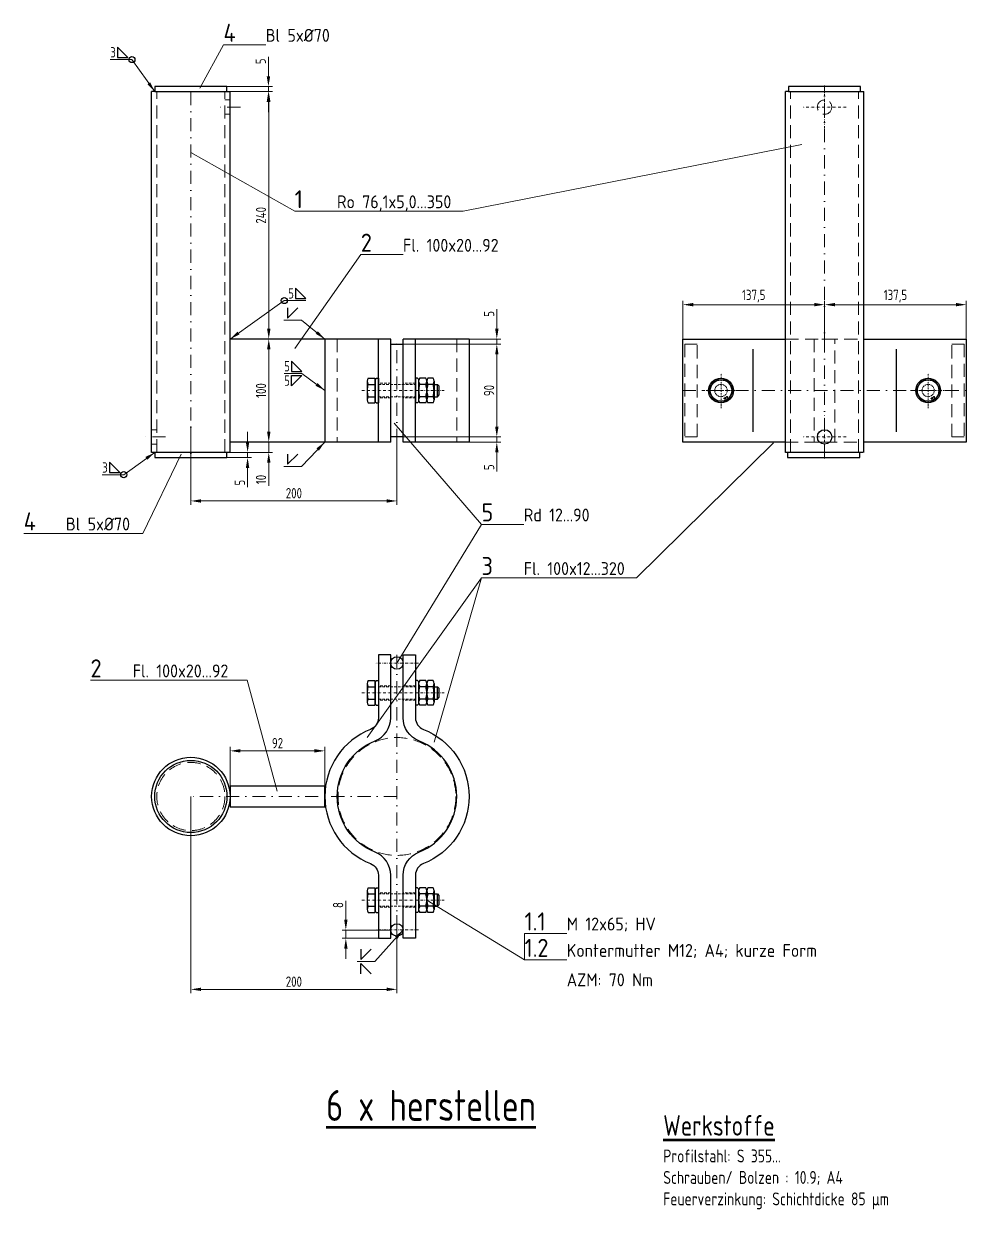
# Model space of a CAD drawing. Header units: millimetres. Extents: x -91 to 69546, y -31188 to 10802.
# Drawn here: x 67693 to 68608, y -16070 to -14920 of the extents above; entities that cross this region are included whole.
import ezdxf

# ---------------------------------------------------------------- set-up
doc = ezdxf.new("R2010")
doc.units = ezdxf.units.MM
doc.linetypes.add('STRICHLINIE', pattern=[19.05, 12.7, -6.35])
doc.linetypes.add('STRICHPUNKT', pattern=[25.4, 12.7, -6.35, 0, -6.35])
for name, color, linetype, lineweight in [('00_Bemassung', 7, 'Continuous', 25), ('00_Positionen', 20, 'Continuous', 50), ('00_Positionslinien', 136, 'Continuous', 9), ('00_Text_groß', 20, 'Continuous', 50), ('00_Text_klein', 61, 'Continuous', 25), ('10_yy_Stahl_Achse', 8, 'STRICHPUNKT', 9), ('10_yy_Stahl_VDK', 8, 'STRICHLINIE', 9), ('99_Gebaeude_VDK', 53, 'STRICHLINIE', 18)]:
    doc.layers.add(name, color=color, linetype=linetype, lineweight=lineweight)
doc.styles.add('SIMPLEX', font='SIMPLEX.SHX')
doc.styles.get("Standard").update_dxf_attribs({"font": 'isocp.shx', "width": 0.85})
doc.dimstyles.new('1zu 5', dxfattribs={"dimscale": 5, "dimtxt": 2, "dimasz": 2, "dimexe": 0.75, "dimexo": 0, "dimgap": 0.5, "dimtad": 1, "dimdec": 0, "dimtxsty": 'Standard', "dimcen": 2, "dimclrd": 256, "dimclre": 256, "dimclrt": 256, "dimadec": 0, "dimazin": 2, "dimtfac": 1, "dimtdec": 0, "dimtmove": 0, "dimatfit": 3, "dimfxl": 0, "dimlwd": 9, "dimlwe": 9, "dimarcsym": 0})

# ---------------------------------------------------------------- blocks, each defined once
blk = doc.blocks.new('Position')
at = {"color": 136, "lineweight": 5}
blk.add_line((0, 0), (8.23, 0), dxfattribs=at)
blk.add_attdef('POSNR', (0, 0.57), '', height=3.5)
at = {"color": 7, "lineweight": 25}
blk.add_attdef('POSBEZ', (8.19, 0.57), '', height=2.5, dxfattribs=at)
blk = doc.blocks.new('*D42')
at = {"layer": '00_Bemassung', "lineweight": 9}
for p, q in [((68152.4, -15215.6), (68152.4, -15196.8)), ((68125.5, -15225.6), (68156.2, -15225.6)), ((68152.4, -15230.6), (68152.4, -15225.6)), ((68061.5, -15230.6), (68156.2, -15230.6)), ((68152.4, -15240.6), (68152.4, -15250.6))]:
    blk.add_line(p, q, dxfattribs=at)
at = {"layer": '00_Bemassung'}
for points in [[(68150.8, -15215.6), (68154.1, -15215.6), (68152.4, -15225.6)], [(68150.8, -15240.6), (68154.1, -15240.6), (68152.4, -15230.6)]]:
    blk.add_solid(points, dxfattribs=at)
at = {"layer": 'Defpoints', "color": 0}
for p in [(68125.5, -15225.6), (68152.4, -15225.6), (68061.5, -15230.6)]:
    blk.add_point(p, dxfattribs=at)
at = {"layer": '00_Bemassung', "insert": (68144.9, -15201.2), "char_height": 10, "attachment_point": 5, "rotation": 90}
blk.add_mtext('5', dxfattribs=at)
blk = doc.blocks.new('*D43')
at = {"layer": '00_Bemassung', "lineweight": 9}
for p, q in [((68061.5, -15230.6), (68156.2, -15230.6)), ((68152.4, -15240.6), (68152.4, -15310.6)), ((68061.5, -15320.6), (68156.2, -15320.6))]:
    blk.add_line(p, q, dxfattribs=at)
at = {"layer": '00_Bemassung'}
for points in [[(68150.8, -15240.6), (68154.1, -15240.6), (68152.4, -15230.6)], [(68150.8, -15310.6), (68154.1, -15310.6), (68152.4, -15320.6)]]:
    blk.add_solid(points, dxfattribs=at)
at = {"layer": 'Defpoints', "color": 0}
for p in [(68061.5, -15230.6), (68061.5, -15320.6), (68152.4, -15320.6)]:
    blk.add_point(p, dxfattribs=at)
at = {"layer": '00_Bemassung', "insert": (68144.9, -15275.6), "char_height": 10, "attachment_point": 5, "rotation": 90}
blk.add_mtext('90', dxfattribs=at)
blk = doc.blocks.new('*D44')
at = {"layer": '00_Bemassung', "lineweight": 9}
for p, q in [((68152.4, -15310.6), (68152.4, -15300.6)), ((68061.5, -15320.6), (68156.2, -15320.6)), ((68152.4, -15320.6), (68152.4, -15325.6)), ((68125.5, -15325.6), (68156.2, -15325.6)), ((68152.4, -15335.6), (68152.4, -15354.3))]:
    blk.add_line(p, q, dxfattribs=at)
at = {"layer": '00_Bemassung'}
for points in [[(68150.8, -15310.6), (68154.1, -15310.6), (68152.4, -15320.6)], [(68150.8, -15335.6), (68154.1, -15335.6), (68152.4, -15325.6)]]:
    blk.add_solid(points, dxfattribs=at)
at = {"layer": 'Defpoints', "color": 0}
for p in [(68061.5, -15320.6), (68125.5, -15325.6), (68152.4, -15325.6)]:
    blk.add_point(p, dxfattribs=at)
at = {"layer": '00_Bemassung', "insert": (68144.9, -15350), "char_height": 10, "attachment_point": 5, "rotation": 90}
blk.add_mtext('5', dxfattribs=at)
blk = doc.blocks.new('*D45')
at = {"layer": '00_Bemassung', "lineweight": 9}
for p, q in [((68333, -15225.6), (68333, -15188.5)), ((68343, -15192.3), (68460.5, -15192.3)), ((68470.5, -15225.6), (68470.5, -15188.5))]:
    blk.add_line(p, q, dxfattribs=at)
at = {"layer": '00_Bemassung'}
for points in [[(68343, -15190.6), (68343, -15193.9), (68333, -15192.3)], [(68460.5, -15190.6), (68460.5, -15193.9), (68470.5, -15192.3)]]:
    blk.add_solid(points, dxfattribs=at)
at = {"layer": 'Defpoints', "color": 0}
for p in [(68470.5, -15192.3), (68333, -15225.6), (68470.5, -15225.6)]:
    blk.add_point(p, dxfattribs=at)
at = {"layer": '00_Bemassung', "insert": (68401.7, -15184), "char_height": 10, "attachment_point": 5}
blk.add_mtext('137,5', dxfattribs=at)
blk = doc.blocks.new('*D46')
at = {"layer": '00_Bemassung', "lineweight": 9}
for p, q in [((68470.5, -15225.6), (68470.5, -15188.5)), ((68480.5, -15192.3), (68598, -15192.3)), ((68608, -15225.6), (68608, -15188.5))]:
    blk.add_line(p, q, dxfattribs=at)
at = {"layer": '00_Bemassung'}
for points in [[(68480.5, -15190.6), (68480.5, -15193.9), (68470.5, -15192.3)], [(68598, -15190.6), (68598, -15193.9), (68608, -15192.3)]]:
    blk.add_solid(points, dxfattribs=at)
at = {"layer": 'Defpoints', "color": 0}
for p in [(68608, -15192.3), (68470.5, -15225.6), (68608, -15225.6)]:
    blk.add_point(p, dxfattribs=at)
at = {"layer": '00_Bemassung', "insert": (68539.2, -15184), "char_height": 10, "attachment_point": 5}
blk.add_mtext('137,5', dxfattribs=at)
blk = doc.blocks.new('*D47')
at = {"layer": '00_Bemassung', "lineweight": 9}
for p, q in [((68005.9, -15789), (68005.9, -15770.6)), ((68049.5, -15799), (68002.2, -15799)), ((68005.9, -15807), (68005.9, -15799)), ((68037.5, -15807), (68002.2, -15807)), ((68005.9, -15817), (68005.9, -15827))]:
    blk.add_line(p, q, dxfattribs=at)
at = {"layer": '00_Bemassung'}
for points in [[(68004.3, -15789), (68007.6, -15789), (68005.9, -15799)], [(68004.3, -15817), (68007.6, -15817), (68005.9, -15807)]]:
    blk.add_solid(points, dxfattribs=at)
at = {"layer": 'Defpoints', "color": 0}
for p in [(68005.9, -15799), (68049.5, -15799), (68037.5, -15807)]:
    blk.add_point(p, dxfattribs=at)
at = {"layer": '00_Bemassung', "insert": (67998.4, -15774.8), "char_height": 10, "attachment_point": 5, "rotation": 90}
blk.add_mtext('8', dxfattribs=at)
blk = doc.blocks.new('*D48')
at = {"layer": '00_Bemassung', "lineweight": 9}
for p, q in [((67855.5, -15310.6), (67855.5, -15386.5)), ((68055.5, -15320.6), (68055.5, -15386.5)), ((67865.5, -15382.7), (68045.5, -15382.7))]:
    blk.add_line(p, q, dxfattribs=at)
at = {"layer": '00_Bemassung'}
for points in [[(67865.5, -15381.1), (67865.5, -15384.4), (67855.5, -15382.7)], [(68045.5, -15381.1), (68045.5, -15384.4), (68055.5, -15382.7)]]:
    blk.add_solid(points, dxfattribs=at)
at = {"layer": 'Defpoints', "color": 0}
for p in [(67855.5, -15310.6), (68055.5, -15320.6), (68055.5, -15382.7)]:
    blk.add_point(p, dxfattribs=at)
at = {"layer": '00_Bemassung', "insert": (67955.5, -15375.2), "char_height": 10, "attachment_point": 5}
blk.add_mtext('200', dxfattribs=at)
blk = doc.blocks.new('*D51')
at = {"lineweight": 9}
for p, q in [((67855.5, -15669.5), (67855.5, -15860.3)), ((68055.5, -15784.5), (68055.5, -15860.3)), ((68045.5, -15856.6), (67865.5, -15856.6))]:
    blk.add_line(p, q, dxfattribs=at)
for points in [[(67865.5, -15854.9), (67865.5, -15858.2), (67855.5, -15856.6)], [(68045.5, -15854.9), (68045.5, -15858.2), (68055.5, -15856.6)]]:
    blk.add_solid(points)
at = {"layer": 'Defpoints', "color": 0}
for p in [(67855.5, -15669.5), (68055.5, -15784.5), (67855.5, -15856.6)]:
    blk.add_point(p, dxfattribs=at)
at = {"insert": (67955.5, -15849.1), "char_height": 10, "attachment_point": 5}
blk.add_mtext('200', dxfattribs=at)
blk = doc.blocks.new('*D52')
at = {"lineweight": 9}
for p, q in [((67893.6, -15659.5), (67893.6, -15621.4)), ((67903.6, -15625.2), (67975.5, -15625.2)), ((67985.5, -15659.5), (67985.5, -15621.4))]:
    blk.add_line(p, q, dxfattribs=at)
for points in [[(67903.6, -15623.5), (67903.6, -15626.8), (67893.6, -15625.2)], [(67975.5, -15623.5), (67975.5, -15626.8), (67985.5, -15625.2)]]:
    blk.add_solid(points)
at = {"layer": 'Defpoints', "color": 0}
for p in [(67985.5, -15625.2), (67893.6, -15659.5), (67985.5, -15659.5)]:
    blk.add_point(p, dxfattribs=at)
at = {"insert": (67939.6, -15617.7), "char_height": 10, "attachment_point": 5}
blk.add_mtext('92', dxfattribs=at)
blk = doc.blocks.new('*D53')
at = {"layer": '00_Bemassung', "lineweight": 9}
for p, q in [((67930.8, -14970.6), (67930.8, -14951.8)), ((67890.5, -14980.6), (67934.6, -14980.6)), ((67893.6, -14985.6), (67934.6, -14985.6)), ((67930.8, -14985.6), (67930.8, -14980.6)), ((67930.8, -14995.6), (67930.8, -15005.6))]:
    blk.add_line(p, q, dxfattribs=at)
at = {"layer": '00_Bemassung'}
for points in [[(67929.1, -14970.6), (67932.5, -14970.6), (67930.8, -14980.6)], [(67929.1, -14995.6), (67932.5, -14995.6), (67930.8, -14985.6)]]:
    blk.add_solid(points, dxfattribs=at)
at = {"layer": 'Defpoints', "color": 0}
for p in [(67890.5, -14980.6), (67893.6, -14985.6), (67930.8, -14980.6)]:
    blk.add_point(p, dxfattribs=at)
at = {"layer": '00_Bemassung', "insert": (67923.3, -14956.2), "char_height": 10, "attachment_point": 5, "rotation": 90}
blk.add_mtext('5', dxfattribs=at)
blk = doc.blocks.new('*D54')
at = {"lineweight": 9}
for p, q in [((67893.6, -14985.6), (67934.9, -14985.6)), ((67931.1, -15215.6), (67931.1, -14995.6)), ((67893.6, -15225.6), (67934.9, -15225.6))]:
    blk.add_line(p, q, dxfattribs=at)
for points in [[(67929.5, -14995.6), (67932.8, -14995.6), (67931.1, -14985.6)], [(67929.5, -15215.6), (67932.8, -15215.6), (67931.1, -15225.6)]]:
    blk.add_solid(points)
at = {"layer": 'Defpoints', "color": 0}
for p in [(67893.6, -14985.6), (67931.1, -14985.6), (67893.6, -15225.6)]:
    blk.add_point(p, dxfattribs=at)
at = {"insert": (67923.6, -15105.6), "char_height": 10, "attachment_point": 5, "rotation": 90}
blk.add_mtext('240', dxfattribs=at)
blk = doc.blocks.new('*D55')
at = {"layer": '00_Bemassung', "lineweight": 9}
for p, q in [((67931.1, -15315.6), (67931.1, -15305.6)), ((67893.6, -15325.6), (67934.9, -15325.6)), ((67931.1, -15325.6), (67931.1, -15335.6)), ((67893.6, -15335.6), (67934.9, -15335.6)), ((67931.1, -15345.6), (67931.1, -15368.2))]:
    blk.add_line(p, q, dxfattribs=at)
at = {"layer": '00_Bemassung'}
for points in [[(67929.5, -15315.6), (67932.8, -15315.6), (67931.1, -15325.6)], [(67929.5, -15345.6), (67932.8, -15345.6), (67931.1, -15335.6)]]:
    blk.add_solid(points, dxfattribs=at)
at = {"layer": 'Defpoints', "color": 0}
for p in [(67893.6, -15325.6), (67893.6, -15335.6), (67931.1, -15335.6)]:
    blk.add_point(p, dxfattribs=at)
at = {"layer": '00_Bemassung', "insert": (67923.6, -15361.9), "char_height": 10, "attachment_point": 5, "rotation": 90}
blk.add_mtext('10', dxfattribs=at)
blk = doc.blocks.new('*D56')
at = {"layer": '00_Bemassung', "lineweight": 9}
for p, q in [((67893.6, -15225.6), (67934.9, -15225.6)), ((67931.1, -15235.6), (67931.1, -15315.6)), ((67893.6, -15325.6), (67934.9, -15325.6))]:
    blk.add_line(p, q, dxfattribs=at)
at = {"layer": '00_Bemassung'}
for points in [[(67929.5, -15235.6), (67932.8, -15235.6), (67931.1, -15225.6)], [(67929.5, -15315.6), (67932.8, -15315.6), (67931.1, -15325.6)]]:
    blk.add_solid(points, dxfattribs=at)
at = {"layer": 'Defpoints', "color": 0}
for p in [(67893.6, -15225.6), (67893.6, -15325.6), (67931.1, -15325.6)]:
    blk.add_point(p, dxfattribs=at)
at = {"layer": '00_Bemassung', "insert": (67923.6, -15275.6), "char_height": 10, "attachment_point": 5, "rotation": 90}
blk.add_mtext('100', dxfattribs=at)
blk = doc.blocks.new('*D57')
at = {"layer": '00_Bemassung', "lineweight": 9}
for p, q in [((67910.6, -15325.6), (67910.6, -15315.6)), ((67890.5, -15340.6), (67914.3, -15340.6)), ((67893.6, -15335.6), (67914.3, -15335.6)), ((67910.6, -15335.6), (67910.6, -15340.6)), ((67910.6, -15350.6), (67910.6, -15369.3))]:
    blk.add_line(p, q, dxfattribs=at)
at = {"layer": '00_Bemassung'}
for points in [[(67908.9, -15325.6), (67912.2, -15325.6), (67910.6, -15335.6)], [(67908.9, -15350.6), (67912.2, -15350.6), (67910.6, -15340.6)]]:
    blk.add_solid(points, dxfattribs=at)
at = {"layer": 'Defpoints', "color": 0}
for p in [(67890.5, -15340.6), (67893.6, -15335.6), (67910.6, -15340.6)]:
    blk.add_point(p, dxfattribs=at)
at = {"layer": '00_Bemassung', "insert": (67903.1, -15365), "char_height": 10, "attachment_point": 5, "rotation": 90}
blk.add_mtext('5', dxfattribs=at)
blk = doc.blocks.new('M12 HV Seite Kopf')
at = {"color": 0, "linetype": 'ByBlock', "lineweight": -2}
for p, q in [((-12, 10), (-12, 3.6)), ((12, 3.6), (-12, 3.6)), ((-11, 3), (-12, 2)), ((-12, 2), (-12, 0)), ((12, 0), (-12, 0)), ((11, 3), (-11, 3)), ((-10, 3.6), (-10, 3)), ((9, 11), (-9, 11)), ((-6, 10), (-6, 3.6)), ((6, 10), (6, 3.6)), ((10, 3.6), (10, 3)), ((11, 3), (12, 2)), ((12, 10), (12, 3.6)), ((12, 2), (12, 0))]:
    blk.add_line(p, q, dxfattribs=at)
for centre, radius, start, end in [((-9, 6), 4.97, 53.0008, 126.9992), ((0, -7.4), 18.4, 71.0054, 108.9946), ((9, 6), 4.97, 53.0008, 126.9992)]:
    blk.add_arc(centre, radius, start, end, dxfattribs=at)
blk = doc.blocks.new('M 12 HV Seite Mutter gekontert')
at = {"color": 0, "linetype": 'ByBlock', "lineweight": -2}
for p, q in [((0, 12), (0, -12)), ((2, 12), (0, 12)), ((3, 11), (2, 12)), ((10, 12), (4, 12)), ((17, 12), (12, 12)), ((3, 11), (3, -11)), ((10, 6), (4, 6)), ((11, 9), (11, -9)), ((11, 9), (11, -9)), ((17, 6), (12, 6)), ((18, 9), (18, -9)), ((18, 6), (21.2, 6)), ((21.2, -6), (21.2, 6)), ((21.2, 6), (22.7, 4.5)), ((22.7, 4.5), (22.7, -4.5)), ((3, -11), (2, -12)), ((10, -6), (4, -6)), ((17, -6), (12, -6)), ((18, -6), (21.2, -6)), ((21.2, -6), (22.7, -4.5)), ((2, -12), (0, -12)), ((10, -12), (4, -12)), ((17, -12), (12, -12))]:
    blk.add_line(p, q, dxfattribs=at)
for centre, radius, start, end in [((8, 9), 4.97, 143.0008, 216.9992), ((6, 9), 4.97, 323.0008, 36.9992), ((16, 9), 4.97, 143.0008, 216.9992), ((13, 9), 4.97, 323.0008, 36.9992), ((21.4, 0), 18.4, 161.0054, 198.9946), ((-7.4, 0), 18.4, 341.0054, 18.9946), ((29.4, 0), 18.4, 161.0054, 198.9946), ((-0.4, 0), 18.4, 341.0054, 18.9946), ((8, -9), 4.97, 143.0008, 216.9992), ((6, -9), 4.97, 323.0008, 36.9992), ((16, -9), 4.97, 143.0008, 216.9992), ((13, -9), 4.97, 323.0008, 36.9992)]:
    blk.add_arc(centre, radius, start, end, dxfattribs=at)
blk = doc.blocks.new('M12 HV Schelle seite')
at = {"color": 8, "linetype": 'STRICHPUNKT', "lineweight": 5, "ltscale": 0.2}
blk.add_line((0, 16), (0, -63.7), dxfattribs=at)
at = {"layer": '10_yy_Stahl_VDK', "ltscale": 0.2}
for p, q in [((-7, -12), (-7, 0)), ((6, 0), (6, -36)), ((7, -12), (7, 0)), ((-6, 0), (-6, -36)), ((-7, -36), (-7, -24)), ((7, -36), (7, -24))]:
    blk.add_line(p, q, dxfattribs=at)
blk.add_blockref('M12 HV Seite Kopf', (0, 0))
at = {"rotation": 270}
blk.add_blockref('M 12 HV Seite Mutter gekontert', (0, -36), dxfattribs=at)
blk = doc.blocks.new('M12 HV oben')
at = {"color": 8, "linetype": 'STRICHPUNKT', "lineweight": 5, "ltscale": 0.1}
for p, q in [((0, -17), (0, 17)), ((-17, 0), (17, 0))]:
    blk.add_line(p, q, dxfattribs=at)
at = {"color": 0, "linetype": 'ByBlock', "lineweight": -2}
for p, q in [((-12, 0), (-6, 10.4)), ((-6, -10.4), (-12, 0)), ((-6, 10.4), (6, 10.4)), ((6, 10.4), (12, 0)), ((12, 0), (6, -10.4)), ((6, -10.4), (-6, -10.4))]:
    blk.add_line(p, q, dxfattribs=at)
for radius in [12, 10.4]:
    blk.add_circle((0, 0), radius, dxfattribs=at)
at = {"color": 8, "linetype": 'STRICHLINIE', "lineweight": 5, "ltscale": 0.1}
blk.add_circle((0, 0), 6, dxfattribs=at)
at = {"color": 0, "linetype": 'ByBlock', "lineweight": -2, "style": 'SIMPLEX'}
blk.add_text('10.9', height=1.5, rotation=29.8645, dxfattribs=at).set_placement((2.8, -8.9))
blk = doc.blocks.new('Loch Ø 14')
at = {"color": 8, "linetype": 'STRICHPUNKT', "lineweight": 5, "ltscale": 0.2}
for p, q in [((0, -20.9), (0, 20.9)), ((20.9, 0), (-20.9, 0))]:
    blk.add_line(p, q, dxfattribs=at)
at = {"color": 0, "linetype": 'ByBlock', "lineweight": -2}
blk.add_circle((0, 0), 7, dxfattribs=at)

msp = doc.modelspace()

# ---------------------------------------------------------------- linework, layer by layer
for p, q in [((67820.528, -14985.592), (67817.478, -14985.592)), ((67817.478, -15335.592), (67817.478, -14985.592)), ((67890.528, -14985.592), (67893.578, -14985.592)), ((67893.578, -15335.592), (67893.578, -14985.592)), ((68435.49, -14985.592), (68432.44, -14985.592)), ((68432.44, -15335.592), (68432.44, -14985.592)), ((68505.49, -14985.592), (68508.54, -14985.592)), ((68508.54, -15335.592), (68508.54, -14985.592)), ((67985.528, -15225.592), (67893.578, -15225.592)), ((68049.528, -15225.592), (67985.528, -15225.592)), ((67985.528, -15225.592), (67985.528, -15325.592)), ((68037.528, -15325.592), (68037.528, -15225.592)), ((68049.528, -15325.592), (68049.528, -15225.592)), ((68125.528, -15225.592), (68061.528, -15225.592)), ((68061.528, -15325.592), (68061.528, -15225.592)), ((68073.528, -15325.592), (68073.528, -15225.592)), ((68125.528, -15225.592), (68125.528, -15325.592)), ((68049.528, -15230.592), (68061.528, -15230.592)), ((68400.932, -15235.592), (68400.932, -15315.592)), ((68540.048, -15235.592), (68540.048, -15315.592)), ((68061.528, -15320.592), (68049.528, -15320.592)), ((67985.528, -15325.592), (67893.578, -15325.592)), ((68049.528, -15325.592), (67985.528, -15325.592)), ((68125.528, -15325.592), (68061.528, -15325.592)), ((67893.578, -15335.592), (67817.478, -15335.592)), ((68507.687, -15335.592), (68432.44, -15335.592))]:
    msp.add_line(p, q)
for points in [[(67820.528, -14985.592), (67890.528, -14985.592), (67890.528, -14980.592), (67820.528, -14980.592)], [(68435.49, -14985.592), (68505.49, -14985.592), (68505.49, -14980.592), (68435.49, -14980.592)], [(67820.528, -15340.592), (67890.528, -15340.592), (67890.528, -15335.592), (67820.528, -15335.592)], [(68434.637, -15340.592), (68504.637, -15340.592), (68504.637, -15335.592), (68434.637, -15335.592)], [(67893.578, -15679.453), (67985.528, -15679.453), (67985.528, -15659.453), (67893.578, -15659.453)]]:
    msp.add_lwpolyline(points, close=True)
for points in [[(68432.44, -15325.592), (68332.99, -15325.592), (68332.99, -15225.592), (68432.44, -15225.592)], [(68508.54, -15225.592), (68607.99, -15225.592), (68607.99, -15325.592), (68508.54, -15325.592)]]:
    msp.add_lwpolyline(points)
at = {"color": 8, "linetype": 'STRICHLINIE', "lineweight": 5}
msp.add_lwpolyline([(68460.49, -15325.592), (68480.49, -15325.592), (68480.49, -15225.592), (68460.49, -15225.592)], close=True, dxfattribs=at)
for points in [[(68037.528, -15593.138, -0.30830836), (68029.918, -15604.306, 0.68138514), (68029.918, -15734.6, -0.30830836), (68037.528, -15745.768), (68037.528, -15806.953), (68049.528, -15806.953), (68049.528, -15745.768, 0.30830836), (68034.308, -15723.432, -0.68138514), (68034.308, -15615.474, 0.30830836), (68049.528, -15593.138), (68049.528, -15531.953), (68037.528, -15531.953)], [(68073.528, -15593.138, 0.30830836), (68081.138, -15604.306, -0.68138514), (68081.138, -15734.6, 0.30830836), (68073.528, -15745.768), (68073.528, -15806.953), (68061.528, -15806.953), (68061.528, -15745.768, -0.30830836), (68076.747, -15723.432, 0.68138514), (68076.747, -15615.474, -0.30830836), (68061.528, -15593.138), (68061.528, -15531.953), (68073.528, -15531.953)]]:
    msp.add_lwpolyline(points, format="xyb", close=True)
for centre, radius in [((68055.528, -15539.953), 6), ((67855.528, -15669.453), 38.05), ((67855.528, -15669.453), 35), ((68055.528, -15798.953), 6)]:
    msp.add_circle(centre, radius)
at = {"layer": '00_Bemassung'}
for points in [[(67784.42, -14942.467), (67784.42, -14952.467), (67794.42, -14952.467)], [(67957.053, -15176.319), (67957.053, -15186.319), (67967.053, -15186.319)], [(67953.127, -15246.997), (67953.127, -15256.997), (67963.127, -15256.997)], [(67953.127, -15270.997), (67953.127, -15260.997), (67963.127, -15260.997)], [(67776.568, -15345.232), (67776.568, -15355.232), (67786.568, -15355.232)]]:
    msp.add_lwpolyline(points, close=True, dxfattribs=at)
for points in [[(67949.394, -15195.411), (67949.394, -15205.411), (67959.394, -15195.411)], [(67949.394, -15337.168), (67949.394, -15347.168), (67959.394, -15337.168)], [(68020.487, -15817.46), (68020.487, -15827.46), (68030.487, -15817.46)], [(68020.487, -15841.46), (68020.487, -15831.46), (68030.487, -15841.46)]]:
    msp.add_lwpolyline(points, dxfattribs=at)
for centre in [(67798.285, -14954.467), (67946.098, -15188.319), (67790.432, -15357.232)]:
    msp.add_circle(centre, 2.97, dxfattribs=at)
at = {"layer": '00_Positionslinien'}
for p, q in [((67864.211, -14982.257), (67887.21, -14940.078)), ((67855.528, -15044.74), (67956.319, -15101.583)), ((68119.609, -15101.583), (68448.298, -15036.74)), ((67997.479, -15101.583), (68119.609, -15101.583)), ((67956.504, -15234.798), (68020.45, -15143.75)), ((68137.604, -15405.44), (68052.892, -15307.301)), ((68287.823, -15457.405), (68421.05, -15326.265)), ((67846.275, -15337.257), (67809.036, -15414.216)), ((68055.528, -15539.953), (68137.604, -15405.44)), ((67734.49, -15414.216), (67809.036, -15414.216)), ((68026.652, -15612.247), (68137.604, -15457.405)), ((68091.51, -15616.777), (68137.604, -15457.405)), ((68178.764, -15457.405), (68287.823, -15457.405)), ((67799.339, -15556.734), (67910.218, -15556.734)), ((67939.18, -15664.182), (67910.218, -15556.734)), ((68179.33, -15827.951), (68084.528, -15769.953)), ((68179.33, -15802.278), (68179.33, -15827.951))]:
    msp.add_line(p, q, dxfattribs=at)
at = {"layer": '10_yy_Stahl_Achse'}
for p, q in [((67855.528, -15355.592), (67855.528, -14980.592)), ((68470.49, -15340.592), (68470.49, -14980.592)), ((67903.546, -15000.592), (67879.946, -15000.592)), ((68055.528, -15325.592), (68055.528, -15225.592)), ((68332.99, -15275.592), (68607.99, -15275.592)), ((67831.038, -15320.592), (67807.438, -15320.592)), ((68055.528, -15531.953), (68055.528, -15806.953)), ((68055.528, -15669.453), (67855.528, -15669.453))]:
    msp.add_line(p, q, dxfattribs=at)
at = {"layer": '10_yy_Stahl_Achse', "ltscale": 0.2}
for p, q in [((68076.292, -15539.953), (68034.764, -15539.953)), ((68076.292, -15798.953), (68034.764, -15798.953))]:
    msp.add_line(p, q, dxfattribs=at)
at = {"layer": '10_yy_Stahl_VDK'}
for p, q in [((67822.478, -15335.592), (67822.478, -14985.592)), ((67888.578, -15335.592), (67888.578, -14985.592)), ((68437.44, -15335.592), (68437.44, -14985.592)), ((68503.54, -15335.592), (68503.54, -14985.592)), ((67888.578, -14993.592), (67893.578, -14993.592)), ((67893.578, -15007.592), (67888.578, -15007.592)), ((67888.578, -15007.592), (67893.578, -15007.592)), ((67997.528, -15225.592), (67997.528, -15325.592)), ((68113.528, -15225.592), (68113.528, -15325.592)), ((68432.44, -15225.592), (68508.54, -15225.592)), ((67822.478, -15313.592), (67817.478, -15313.592)), ((67817.478, -15313.592), (67822.478, -15313.592)), ((67817.478, -15327.592), (67822.478, -15327.592)), ((68432.015, -15325.592), (68508.115, -15325.592))]:
    msp.add_line(p, q, dxfattribs=at)
for points in [[(68334.99, -15320.592), (68346.99, -15320.592), (68346.99, -15230.592), (68334.99, -15230.592)], [(68605.99, -15320.592), (68593.99, -15320.592), (68593.99, -15230.592), (68605.99, -15230.592)]]:
    msp.add_lwpolyline(points, close=True, dxfattribs=at)
msp.add_circle((67855.528, -15669.453), 33.05, dxfattribs=at)
at = {"layer": '99_Gebaeude_VDK'}
msp.add_circle((68055.528, -15669.453), 57.15, dxfattribs=at)

# ---------------------------------------------------------------- block references
at = {"rotation": 90}
for p in [(68037.528, -15275.592), (68037.528, -15568.953), (68037.528, -15769.953)]:
    msp.add_blockref('M12 HV Schelle seite', p, dxfattribs=at)
for name, p in [('M12 HV oben', (68369.99, -15275.592)), ('M12 HV oben', (68570.99, -15275.592)), ('Loch Ø 14', (68470.49, -15320.592))]:
    msp.add_blockref(name, p)
at = {"layer": '00_Positionen', "xscale": 5, "yscale": 5, "zscale": 5}
for p, values in [((67887.21, -14940.078), {'POSNR': '4', 'POSBEZ': 'Bl 5x%%c70'}), ((67956.319, -15101.583), {'POSNR': '1', 'POSBEZ': 'Ro 76,1x5,0...350'}), ((68020.45, -15143.75), {'POSNR': '2', 'POSBEZ': 'Fl. 100x20...92'}), ((68137.604, -15405.44), {'POSNR': '5', 'POSBEZ': 'Rd 12...90'}), ((67693.329, -15414.216), {'POSNR': '4', 'POSBEZ': 'Bl 5x%%c70'}), ((68137.604, -15457.405), {'POSNR': '3', 'POSBEZ': 'Fl. 100x12...320'}), ((67758.178, -15556.734), {'POSNR': '2', 'POSBEZ': 'Fl. 100x20...92'}), ((68179.33, -15802.278), {'POSNR': '1.1', 'POSBEZ': 'M 12x65; HV'}), ((68179.33, -15827.951), {'POSNR': '1.2', 'POSBEZ': 'Kontermutter M12; A4; kurze Form'})]:
    msp.add_blockref('Position', p, dxfattribs=at).add_auto_attribs(values)
at = {"layer": '10_yy_Stahl_VDK'}
msp.add_blockref('Loch Ø 14', (68470.49, -15000.592), dxfattribs=at)

# ---------------------------------------------------------------- texts
at = {"layer": '00_Bemassung', "char_height": 10}
for s, insert, attachment_point in [('3', (67777.329, -14952.467), 7), ('5', (67949.963, -15186.319), 7), ('5', (67946.036, -15256.997), 7), ('5', (67946.036, -15260.997), 1), ('3', (67769.477, -15355.232), 7)]:
    msp.add_mtext(s, dxfattribs=dict(at, insert=insert, attachment_point=attachment_point))
at = {"layer": '00_Text_groß', "color": 1, "attachment_point": 1}
for s, insert, char_height in [('{\\L6 x herstellen}', (67986.775, -15954.189), 30), ('{\\Fisocp.shx|c1;\\LWerkstoffe\\Fisocp.shx|c0;}', (68313.907, -15978.538), 20)]:
    msp.add_mtext(s, dxfattribs=dict(at, insert=insert, char_height=char_height))
at = {"layer": '00_Text_klein'}
msp.add_text('AZM: 70 Nm', height=12.5, dxfattribs=at).set_placement((68220.283, -15853.624))
at = {"layer": '00_Text_klein', "insert": (68313.907, -16011.968), "char_height": 12.5, "attachment_point": 1}
msp.add_mtext('Profilstahl: S 355...\\PSchrauben/ Bolzen : 10.9; A4\\PFeuerverzinkung: Schichtdicke 85 µm', dxfattribs=at)

# ---------------------------------------------------------------- dimensions: what is measured, and where the dimension line sits
dim = msp.add_linear_dim(base=(67931.132, -14985.592), p1=(67893.578, -15225.592), p2=(67893.578, -14985.592), angle=90, dimstyle='1zu 5')
dim.commit()
dim.dimension.update_dxf_attribs({"geometry": '*D54', "text_midpoint": (67923.631, -15105.592)})
for base, p1, p2, picture, middle in [((67985.528, -15625.17), (67893.578, -15659.453), (67985.528, -15659.453), '*D52', (67939.553, -15617.666)), ((67855.528, -15856.556), (68055.528, -15784.453), (67855.528, -15669.453), '*D51', (67955.528, -15849.055))]:
    dim = msp.add_linear_dim(base=base, p1=p1, p2=p2, dimstyle='1zu 5')
    dim.commit()
    dim.dimension.update_dxf_attribs({"geometry": picture, "text_midpoint": middle})
at = {"layer": '00_Bemassung'}
for base, p1, p2, picture, middle in [((67930.808, -14980.592), (67893.578, -14985.592), (67890.528, -14980.592), '*D53', (67923.308, -14956.216)), ((68152.417, -15225.592), (68061.528, -15230.592), (68125.528, -15225.592), '*D42', (68144.917, -15201.216)), ((67931.132, -15325.592), (67893.578, -15225.592), (67893.578, -15325.592), '*D56', (67923.632, -15275.592)), ((68152.417, -15320.592), (68061.528, -15230.592), (68061.528, -15320.592), '*D43', (68144.917, -15275.592)), ((67931.132, -15335.592), (67893.578, -15325.592), (67893.578, -15335.592), '*D55', (67923.632, -15361.921)), ((68152.417, -15325.592), (68061.528, -15320.592), (68125.528, -15325.592), '*D44', (68144.917, -15349.968)), ((67910.581, -15340.592), (67893.578, -15335.592), (67890.528, -15340.592), '*D57', (67903.081, -15364.968)), ((68005.923, -15798.953), (68037.528, -15806.953), (68049.528, -15798.953), '*D47', (67998.423, -15774.753))]:
    dim = msp.add_linear_dim(base=base, p1=p1, p2=p2, angle=90, dimstyle='1zu 5', dxfattribs=at)
    dim.commit()
    dim.dimension.update_dxf_attribs({"geometry": picture, "text_midpoint": middle})
for base, p1, p2, picture, middle in [((68470.49, -15192.266), (68332.99, -15225.592), (68470.49, -15225.592), '*D45', (68401.74, -15184.016)), ((68607.99, -15192.266), (68470.49, -15225.592), (68607.99, -15225.592), '*D46', (68539.24, -15184.016))]:
    dim = msp.add_linear_dim(base=base, p1=p1, p2=p2, dimstyle='1zu 5', override={"dimdec": 1}, dxfattribs=at)
    dim.commit()
    dim.dimension.update_dxf_attribs({"geometry": picture, "text_midpoint": middle})
dim = msp.add_linear_dim(base=(68055.528, -15382.744), p1=(67855.528, -15310.592), p2=(68055.528, -15320.592), dimstyle='1zu 5', dxfattribs=at)
dim.commit()
dim.dimension.update_dxf_attribs({"geometry": '*D48', "text_midpoint": (67955.528, -15375.243)})

# ---------------------------------------------------------------- leaders
for points in [[(67820.528, -14985.592), (67798.285, -14954.467), (67777.329, -14954.467)], [(67893.578, -15225.592), (67946.098, -15188.319), (67967.053, -15188.319)], [(67985.528, -15225.592), (67962.901, -15207.411), (67945.888, -15207.411)], [(67985.528, -15275.592), (67963.258, -15258.997), (67946.036, -15258.997)], [(67985.528, -15325.592), (67962.901, -15349.168), (67945.888, -15349.168)], [(67820.528, -15335.592), (67790.432, -15357.232), (67769.477, -15357.232)], [(68061.528, -15798.953), (68033.993, -15829.46), (68016.98, -15829.46)]]:
    msp.add_leader(points, dimstyle='1zu 5', dxfattribs=at)

doc.saveas('drawing.dxf')
